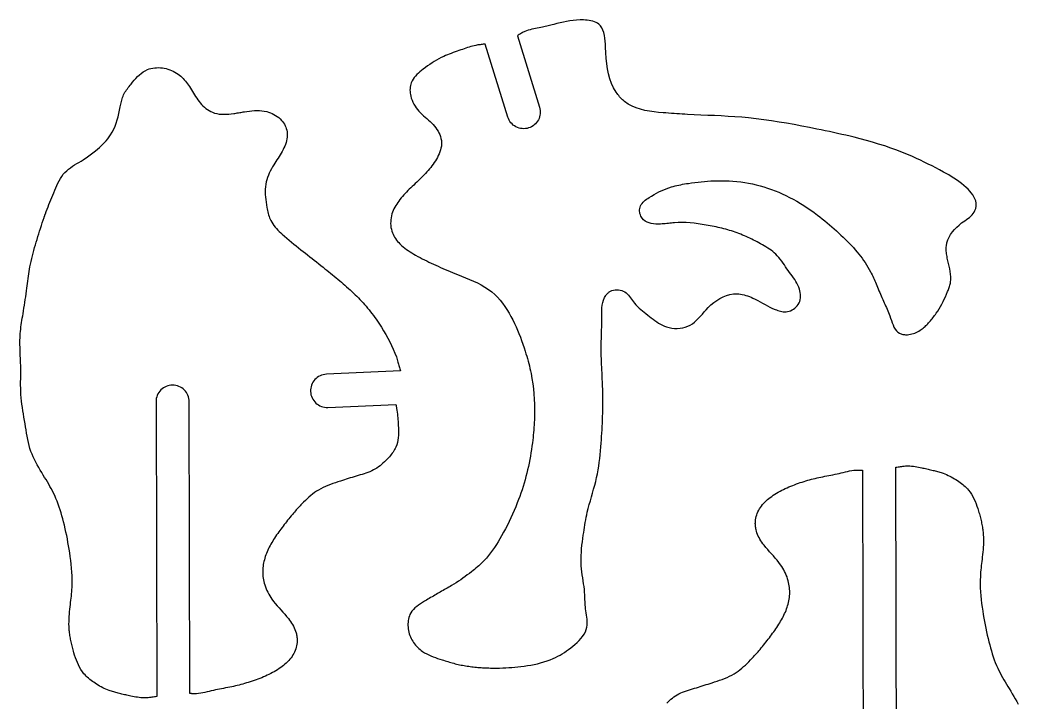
# Model space of a CAD drawing. Extents: x 0 to 470, y 0 to 279.
# Drawn here: x 136.2 to 226.5, y 119 to 180.8 of the extents above; entities that cross this region are included whole.
import ezdxf

# ---------------------------------------------------------------- set-up
doc = ezdxf.new("R2010")
doc.units = 0
doc.layers.add('CK_LEVEL_1', color=1, linetype='CONTINUOUS')

msp = doc.modelspace()

# ---------------------------------------------------------------- linework, layer by layer
at = {"layer": 'CK_LEVEL_1'}
for points in [[(188.931, 145.174), (188.931, 145.197), (188.932, 145.22), (188.932, 145.242), (188.933, 145.265), (188.933, 145.288), (188.934, 145.311), (188.934, 145.333), (188.935, 145.356), (188.935, 145.379), (188.94, 145.704), (188.943, 146.028), (188.943, 146.353), (188.941, 146.678), (188.937, 147.003), (188.93, 147.328), (188.921, 147.653), (188.909, 147.979), (188.895, 148.304), (188.883, 148.563), (188.869, 148.822), (188.855, 149.081), (188.841, 149.339), (188.828, 149.597), (188.817, 149.855), (188.807, 150.112), (188.799, 150.368), (188.794, 150.624), (188.794, 150.965), (188.797, 151.304), (188.805, 151.644), (188.815, 151.985), (188.825, 152.327), (188.835, 152.672), (188.843, 153.021), (188.848, 153.374), (188.848, 153.732), (188.846, 153.982), (188.845, 154.232), (188.849, 154.482), (188.862, 154.728), (188.889, 154.969), (188.933, 155.203), (188.999, 155.428), (189.091, 155.641), (189.212, 155.841), (189.249, 155.891), (189.289, 155.94), (189.331, 155.987), (189.375, 156.032), (189.422, 156.075), (189.471, 156.116), (189.521, 156.154), (189.574, 156.189), (189.63, 156.221), (189.763, 156.28), (189.905, 156.322), (190.053, 156.346), (190.204, 156.353), (190.356, 156.344), (190.506, 156.319), (190.652, 156.28), (190.792, 156.225), (190.922, 156.158), (191.045, 156.073), (191.158, 155.977), (191.262, 155.87), (191.359, 155.756), (191.451, 155.636), (191.54, 155.512), (191.628, 155.388), (191.717, 155.264), (191.808, 155.144), (191.939, 154.989), (192.077, 154.843), (192.222, 154.704), (192.372, 154.571), (192.527, 154.442), (192.685, 154.317), (192.846, 154.194), (193.008, 154.071), (193.17, 153.949), (193.333, 153.824), (193.497, 153.699), (193.661, 153.576), (193.827, 153.458), (193.997, 153.345), (194.17, 153.24), (194.348, 153.144), (194.532, 153.06), (194.723, 152.989), (194.955, 152.926), (195.195, 152.883), (195.439, 152.861), (195.686, 152.86), (195.931, 152.879), (196.173, 152.918), (196.407, 152.978), (196.632, 153.057), (196.845, 153.157), (197.057, 153.286), (197.254, 153.435), (197.44, 153.6), (197.617, 153.778), (197.789, 153.966), (197.959, 154.16), (198.131, 154.357), (198.306, 154.553), (198.489, 154.745), (198.734, 154.978), (198.994, 155.195), (199.268, 155.393), (199.553, 155.57), (199.847, 155.721), (200.15, 155.842), (200.458, 155.931), (200.771, 155.983), (201.086, 155.996), (201.249, 155.986), (201.412, 155.966), (201.574, 155.935), (201.735, 155.896), (201.896, 155.85), (202.055, 155.796), (202.212, 155.736), (202.367, 155.672), (202.52, 155.603), (202.748, 155.493), (202.972, 155.377), (203.193, 155.257), (203.412, 155.136), (203.631, 155.016), (203.852, 154.897), (204.076, 154.782), (204.304, 154.674), (204.539, 154.573), (204.66, 154.525), (204.783, 154.482), (204.907, 154.443), (205.033, 154.41), (205.159, 154.385), (205.286, 154.368), (205.413, 154.36), (205.54, 154.364), (205.667, 154.379), (205.811, 154.413), (205.952, 154.462), (206.088, 154.527), (206.219, 154.605), (206.341, 154.695), (206.454, 154.797), (206.555, 154.909), (206.642, 155.03), (206.715, 155.158), (206.774, 155.305), (206.815, 155.458), (206.838, 155.616), (206.846, 155.777), (206.838, 155.939), (206.817, 156.102), (206.784, 156.264), (206.74, 156.423), (206.687, 156.577), (206.61, 156.764), (206.521, 156.943), (206.423, 157.115), (206.318, 157.282), (206.207, 157.446), (206.092, 157.607), (205.975, 157.766), (205.857, 157.926), (205.74, 158.087), (205.619, 158.258), (205.5, 158.432), (205.381, 158.605), (205.262, 158.777), (205.139, 158.947), (205.014, 159.114), (204.883, 159.275), (204.746, 159.43), (204.602, 159.577), (204.467, 159.701), (204.325, 159.818), (204.178, 159.929), (204.027, 160.036), (203.872, 160.138), (203.713, 160.236), (203.552, 160.331), (203.39, 160.423), (203.227, 160.514), (203.067, 160.602), (202.907, 160.688), (202.747, 160.773), (202.586, 160.857), (202.425, 160.939), (202.263, 161.019), (202.1, 161.096), (201.936, 161.172), (201.771, 161.245), (201.606, 161.315), (201.439, 161.383), (201.272, 161.448), (201.103, 161.51), (200.933, 161.57), (200.763, 161.628), (200.592, 161.683), (200.42, 161.736), (200.248, 161.786), (200.075, 161.834), (199.902, 161.88), (199.728, 161.924), (199.553, 161.966), (199.378, 162.006), (199.203, 162.045), (199.027, 162.082), (198.85, 162.118), (198.672, 162.153), (198.312, 162.22), (197.949, 162.281), (197.585, 162.335), (197.221, 162.381), (196.857, 162.416), (196.493, 162.44), (196.132, 162.451), (195.773, 162.447), (195.418, 162.427), (195.283, 162.415), (195.147, 162.401), (195.012, 162.385), (194.875, 162.37), (194.738, 162.354), (194.599, 162.34), (194.458, 162.327), (194.314, 162.316), (194.168, 162.309), (193.959, 162.305), (193.748, 162.311), (193.538, 162.329), (193.332, 162.362), (193.134, 162.411), (192.948, 162.48), (192.778, 162.571), (192.627, 162.687), (192.498, 162.828), (192.436, 162.924), (192.382, 163.027), (192.339, 163.136), (192.305, 163.251), (192.283, 163.367), (192.271, 163.485), (192.271, 163.602), (192.284, 163.716), (192.308, 163.826), (192.354, 163.949), (192.417, 164.065), (192.494, 164.173), (192.583, 164.275), (192.682, 164.37), (192.789, 164.461), (192.902, 164.546), (193.02, 164.628), (193.139, 164.707), (193.358, 164.846), (193.577, 164.977), (193.797, 165.099), (194.017, 165.213), (194.239, 165.32), (194.463, 165.418), (194.689, 165.508), (194.917, 165.591), (195.15, 165.665), (195.316, 165.713), (195.485, 165.758), (195.655, 165.799), (195.827, 165.837), (195.999, 165.873), (196.172, 165.906), (196.346, 165.937), (196.521, 165.966), (196.695, 165.993), (196.985, 166.036), (197.275, 166.075), (197.565, 166.111), (197.854, 166.142), (198.144, 166.17), (198.435, 166.193), (198.725, 166.211), (199.016, 166.224), (199.307, 166.232), (199.662, 166.235), (200.018, 166.229), (200.373, 166.215), (200.728, 166.193), (201.083, 166.161), (201.436, 166.121), (201.789, 166.071), (202.139, 166.012), (202.488, 165.942), (202.837, 165.863), (203.183, 165.774), (203.526, 165.675), (203.867, 165.566), (204.205, 165.449), (204.539, 165.323), (204.87, 165.188), (205.198, 165.044), (205.522, 164.893), (205.856, 164.726), (206.185, 164.551), (206.511, 164.368), (206.832, 164.178), (207.148, 163.981), (207.461, 163.776), (207.769, 163.566), (208.072, 163.349), (208.372, 163.126), (208.595, 162.955), (208.815, 162.781), (209.034, 162.604), (209.25, 162.424), (209.464, 162.242), (209.677, 162.058), (209.888, 161.872), (210.097, 161.684), (210.304, 161.494), (210.5, 161.312), (210.695, 161.128), (210.887, 160.942), (211.077, 160.754), (211.265, 160.564), (211.449, 160.37), (211.631, 160.174), (211.808, 159.974), (211.982, 159.77), (212.133, 159.584), (212.28, 159.396), (212.423, 159.204), (212.563, 159.01), (212.697, 158.812), (212.827, 158.611), (212.952, 158.408), (213.071, 158.201), (213.185, 157.992), (213.254, 157.857), (213.321, 157.722), (213.387, 157.585), (213.45, 157.448), (213.513, 157.309), (213.574, 157.171), (213.634, 157.031), (213.693, 156.891), (213.752, 156.751), (213.819, 156.592), (213.885, 156.433), (213.951, 156.274), (214.018, 156.116), (214.084, 155.958), (214.151, 155.8), (214.219, 155.644), (214.287, 155.488), (214.355, 155.334), (214.422, 155.188), (214.489, 155.042), (214.556, 154.897), (214.622, 154.751), (214.688, 154.603), (214.753, 154.453), (214.816, 154.299), (214.878, 154.142), (214.937, 153.981), (215.006, 153.777), (215.075, 153.571), (215.146, 153.365), (215.223, 153.166), (215.31, 152.976), (215.409, 152.802), (215.524, 152.647), (215.658, 152.516), (215.814, 152.413), (215.883, 152.381), (215.957, 152.354), (216.033, 152.332), (216.112, 152.314), (216.193, 152.301), (216.275, 152.292), (216.358, 152.288), (216.442, 152.287), (216.525, 152.289), (216.664, 152.302), (216.801, 152.323), (216.935, 152.353), (217.067, 152.391), (217.195, 152.437), (217.321, 152.49), (217.444, 152.55), (217.563, 152.616), (217.679, 152.687), (217.772, 152.75), (217.863, 152.816), (217.952, 152.885), (218.038, 152.956), (218.122, 153.031), (218.205, 153.107), (218.285, 153.185), (218.364, 153.266), (218.442, 153.347), (218.526, 153.44), (218.608, 153.533), (218.688, 153.629), (218.767, 153.725), (218.844, 153.823), (218.92, 153.922), (218.994, 154.022), (219.066, 154.124), (219.137, 154.226), (219.273, 154.431), (219.403, 154.639), (219.528, 154.851), (219.647, 155.066), (219.762, 155.284), (219.871, 155.505), (219.976, 155.73), (220.077, 155.957), (220.173, 156.187), (220.21, 156.281), (220.247, 156.375), (220.282, 156.47), (220.315, 156.566), (220.346, 156.662), (220.374, 156.758), (220.398, 156.854), (220.42, 156.951), (220.437, 157.048), (220.46, 157.286), (220.461, 157.525), (220.442, 157.766), (220.408, 158.008), (220.363, 158.25), (220.309, 158.494), (220.252, 158.739), (220.194, 158.984), (220.14, 159.23), (220.115, 159.354), (220.093, 159.479), (220.073, 159.603), (220.057, 159.727), (220.046, 159.85), (220.039, 159.973), (220.038, 160.095), (220.043, 160.217), (220.054, 160.337), (220.105, 160.603), (220.188, 160.863), (220.302, 161.115), (220.443, 161.359), (220.607, 161.592), (220.792, 161.815), (220.995, 162.025), (221.212, 162.221), (221.441, 162.404), (221.583, 162.507), (221.727, 162.607), (221.87, 162.705), (222.009, 162.805), (222.142, 162.907), (222.269, 163.015), (222.385, 163.131), (222.49, 163.256), (222.581, 163.394), (222.615, 163.457), (222.646, 163.522), (222.674, 163.589), (222.699, 163.657), (222.72, 163.727), (222.737, 163.798), (222.75, 163.869), (222.759, 163.94), (222.765, 164.011), (222.756, 164.211), (222.716, 164.406), (222.648, 164.596), (222.556, 164.781), (222.444, 164.96), (222.315, 165.133), (222.172, 165.299), (222.021, 165.458), (221.863, 165.609), (221.644, 165.804), (221.421, 165.986), (221.196, 166.156), (220.967, 166.316), (220.735, 166.467), (220.501, 166.612), (220.265, 166.751), (220.027, 166.886), (219.786, 167.019), (219.447, 167.204), (219.104, 167.387), (218.759, 167.567), (218.41, 167.745), (218.059, 167.919), (217.706, 168.089), (217.35, 168.255), (216.991, 168.416), (216.631, 168.572), (216.097, 168.79), (215.558, 168.997), (215.016, 169.192), (214.471, 169.376), (213.922, 169.55), (213.371, 169.715), (212.817, 169.872), (212.261, 170.02), (211.703, 170.162), (211.331, 170.253), (210.958, 170.341), (210.584, 170.427), (210.21, 170.511), (209.835, 170.593), (209.46, 170.673), (209.085, 170.752), (208.709, 170.829), (208.333, 170.906), (207.649, 171.044), (206.964, 171.178), (206.278, 171.307), (205.591, 171.431), (204.902, 171.547), (204.213, 171.655), (203.522, 171.753), (202.829, 171.841), (202.134, 171.916), (201.519, 171.971), (200.903, 172.018), (200.287, 172.058), (199.67, 172.092), (199.053, 172.122), (198.437, 172.15), (197.822, 172.177), (197.209, 172.205), (196.598, 172.236), (196.357, 172.249), (196.116, 172.263), (195.875, 172.278), (195.634, 172.293), (195.392, 172.31), (195.148, 172.327), (194.904, 172.346), (194.658, 172.365), (194.41, 172.386), (193.995, 172.423), (193.577, 172.469), (193.161, 172.527), (192.751, 172.602), (192.35, 172.7), (191.961, 172.823), (191.589, 172.978), (191.238, 173.169), (190.91, 173.4), (190.814, 173.481), (190.721, 173.565), (190.631, 173.654), (190.543, 173.745), (190.459, 173.839), (190.378, 173.936), (190.3, 174.035), (190.225, 174.136), (190.154, 174.239), (189.921, 174.631), (189.731, 175.039), (189.581, 175.464), (189.464, 175.903), (189.375, 176.358), (189.308, 176.829), (189.258, 177.314), (189.22, 177.814), (189.187, 178.328), (189.17, 178.599), (189.15, 178.869), (189.121, 179.136), (189.082, 179.394), (189.027, 179.639), (188.953, 179.868), (188.857, 180.076), (188.733, 180.26), (188.579, 180.414), (188.46, 180.499), (188.327, 180.571), (188.183, 180.63), (188.03, 180.678), (187.869, 180.716), (187.703, 180.745), (187.534, 180.766), (187.363, 180.779), (187.192, 180.787), (186.874, 180.788), (186.562, 180.774), (186.257, 180.745), (185.956, 180.704), (185.66, 180.653), (185.366, 180.593), (185.075, 180.527), (184.784, 180.457), (184.493, 180.383), (184.366, 180.351), (184.24, 180.319), (184.112, 180.287), (183.985, 180.255), (183.857, 180.224), (183.729, 180.194), (183.6, 180.165), (183.471, 180.136), (183.341, 180.11), (183.175, 180.078), (183.009, 180.047), (182.844, 180.015), (182.678, 179.983), (182.515, 179.947), (182.352, 179.906), (182.193, 179.86), (182.035, 179.807), (181.882, 179.746), (181.804, 179.71), (181.727, 179.672), (181.65, 179.632), (181.575, 179.59), (181.5, 179.547), (181.425, 179.502), (181.351, 179.457), (181.277, 179.411), (181.204, 179.365), (183.21, 172.884, -0.414214), (182.22, 171.006, -0.414214), (180.342, 171.996), (178.297, 178.602), (178.202, 178.593), (178.107, 178.583), (178.012, 178.572), (177.918, 178.561), (177.823, 178.549), (177.729, 178.536), (177.635, 178.522), (177.542, 178.506), (177.448, 178.488), (177.294, 178.455), (177.141, 178.417), (176.989, 178.375), (176.838, 178.33), (176.687, 178.282), (176.536, 178.232), (176.386, 178.18), (176.236, 178.128), (176.086, 178.075), (175.91, 178.014), (175.734, 177.953), (175.558, 177.891), (175.383, 177.829), (175.209, 177.765), (175.036, 177.699), (174.864, 177.631), (174.694, 177.56), (174.527, 177.485), (174.31, 177.381), (174.097, 177.271), (173.887, 177.154), (173.68, 177.031), (173.475, 176.902), (173.272, 176.767), (173.071, 176.627), (172.87, 176.481), (172.671, 176.33), (172.522, 176.214), (172.376, 176.095), (172.234, 175.971), (172.098, 175.843), (171.971, 175.709), (171.855, 175.569), (171.751, 175.422), (171.661, 175.268), (171.589, 175.106), (171.547, 174.979), (171.515, 174.849), (171.493, 174.715), (171.48, 174.579), (171.476, 174.441), (171.48, 174.303), (171.493, 174.164), (171.514, 174.027), (171.542, 173.891), (171.595, 173.7), (171.661, 173.515), (171.74, 173.335), (171.83, 173.162), (171.931, 172.994), (172.041, 172.832), (172.16, 172.676), (172.286, 172.527), (172.419, 172.385), (172.559, 172.247), (172.704, 172.115), (172.851, 171.985), (172.999, 171.858), (173.147, 171.729), (173.293, 171.599), (173.435, 171.464), (173.573, 171.323), (173.705, 171.174), (173.817, 171.032), (173.921, 170.883), (174.016, 170.728), (174.101, 170.567), (174.175, 170.402), (174.237, 170.233), (174.284, 170.061), (174.317, 169.888), (174.333, 169.713), (174.332, 169.537), (174.315, 169.362), (174.283, 169.188), (174.238, 169.015), (174.182, 168.844), (174.115, 168.675), (174.04, 168.509), (173.957, 168.346), (173.868, 168.187), (173.773, 168.029), (173.674, 167.876), (173.57, 167.726), (173.464, 167.58), (173.353, 167.437), (173.239, 167.298), (173.123, 167.161), (173.003, 167.026), (172.881, 166.894), (172.753, 166.758), (172.622, 166.624), (172.489, 166.492), (172.356, 166.361), (172.221, 166.231), (172.085, 166.101), (171.949, 165.972), (171.813, 165.842), (171.677, 165.713), (171.546, 165.587), (171.416, 165.461), (171.287, 165.334), (171.16, 165.205), (171.035, 165.074), (170.913, 164.941), (170.792, 164.806), (170.675, 164.668), (170.562, 164.527), (170.461, 164.394), (170.363, 164.258), (170.271, 164.12), (170.183, 163.978), (170.101, 163.832), (170.025, 163.684), (169.957, 163.532), (169.896, 163.377), (169.844, 163.218), (169.799, 163.049), (169.765, 162.877), (169.74, 162.703), (169.727, 162.528), (169.724, 162.353), (169.733, 162.178), (169.754, 162.005), (169.787, 161.835), (169.832, 161.667), (169.882, 161.523), (169.942, 161.383), (170.01, 161.246), (170.086, 161.113), (170.169, 160.984), (170.258, 160.86), (170.354, 160.739), (170.455, 160.623), (170.56, 160.512), (170.701, 160.376), (170.847, 160.247), (170.999, 160.125), (171.155, 160.008), (171.315, 159.897), (171.479, 159.791), (171.645, 159.688), (171.813, 159.589), (171.983, 159.493), (172.183, 159.383), (172.384, 159.275), (172.586, 159.17), (172.789, 159.068), (172.993, 158.967), (173.197, 158.868), (173.402, 158.77), (173.608, 158.675), (173.814, 158.58), (174.028, 158.483), (174.243, 158.387), (174.458, 158.291), (174.674, 158.197), (174.891, 158.104), (175.108, 158.012), (175.327, 157.921), (175.546, 157.83), (175.767, 157.741), (176.132, 157.594), (176.498, 157.447), (176.863, 157.296), (177.224, 157.139), (177.579, 156.973), (177.925, 156.794), (178.26, 156.601), (178.582, 156.389), (178.889, 156.157), (179.151, 155.928), (179.399, 155.681), (179.633, 155.419), (179.854, 155.143), (180.063, 154.855), (180.261, 154.557), (180.447, 154.252), (180.623, 153.94), (180.789, 153.623), (180.941, 153.316), (181.084, 153.007), (181.22, 152.696), (181.349, 152.382), (181.472, 152.067), (181.589, 151.75), (181.701, 151.431), (181.808, 151.11), (181.911, 150.788), (181.979, 150.567), (182.045, 150.346), (182.109, 150.124), (182.171, 149.901), (182.231, 149.677), (182.288, 149.453), (182.342, 149.228), (182.392, 149.002), (182.44, 148.776), (182.526, 148.316), (182.598, 147.853), (182.656, 147.389), (182.702, 146.922), (182.735, 146.455), (182.756, 145.987), (182.764, 145.518), (182.761, 145.049), (182.747, 144.581), (182.736, 144.35), (182.723, 144.119), (182.707, 143.887), (182.688, 143.657), (182.668, 143.426), (182.645, 143.196), (182.62, 142.965), (182.593, 142.735), (182.564, 142.506), (182.522, 142.198), (182.478, 141.89), (182.429, 141.584), (182.377, 141.277), (182.321, 140.972), (182.261, 140.667), (182.197, 140.363), (182.129, 140.06), (182.057, 139.758), (181.979, 139.452), (181.896, 139.148), (181.809, 138.844), (181.717, 138.542), (181.621, 138.242), (181.521, 137.942), (181.416, 137.645), (181.307, 137.349), (181.194, 137.054), (181.058, 136.714), (180.916, 136.375), (180.768, 136.04), (180.615, 135.706), (180.457, 135.375), (180.293, 135.046), (180.124, 134.719), (179.95, 134.395), (179.771, 134.073), (179.618, 133.808), (179.461, 133.545), (179.3, 133.286), (179.133, 133.03), (178.959, 132.779), (178.779, 132.533), (178.592, 132.294), (178.396, 132.062), (178.192, 131.837), (178.074, 131.716), (177.954, 131.598), (177.832, 131.481), (177.707, 131.367), (177.58, 131.255), (177.451, 131.145), (177.321, 131.037), (177.19, 130.93), (177.057, 130.825), (176.863, 130.675), (176.668, 130.527), (176.47, 130.383), (176.271, 130.241), (176.069, 130.102), (175.866, 129.965), (175.66, 129.832), (175.453, 129.701), (175.243, 129.574), (175.115, 129.498), (174.987, 129.423), (174.858, 129.348), (174.728, 129.274), (174.599, 129.201), (174.469, 129.128), (174.34, 129.055), (174.211, 128.982), (174.083, 128.908), (173.96, 128.837), (173.837, 128.765), (173.715, 128.693), (173.592, 128.621), (173.47, 128.548), (173.346, 128.475), (173.222, 128.401), (173.097, 128.327), (172.971, 128.253), (172.788, 128.147), (172.605, 128.038), (172.424, 127.925), (172.249, 127.808), (172.081, 127.683), (171.924, 127.551), (171.78, 127.408), (171.652, 127.254), (171.542, 127.087), (171.476, 126.959), (171.421, 126.825), (171.376, 126.685), (171.341, 126.541), (171.316, 126.394), (171.299, 126.244), (171.291, 126.093), (171.292, 125.941), (171.3, 125.79), (171.317, 125.639), (171.341, 125.489), (171.373, 125.342), (171.413, 125.198), (171.46, 125.056), (171.514, 124.917), (171.576, 124.781), (171.644, 124.649), (171.72, 124.521), (171.8, 124.402), (171.885, 124.287), (171.976, 124.175), (172.072, 124.068), (172.173, 123.966), (172.279, 123.868), (172.388, 123.775), (172.502, 123.687), (172.619, 123.604), (172.8, 123.489), (172.987, 123.385), (173.179, 123.29), (173.375, 123.203), (173.575, 123.123), (173.777, 123.049), (173.981, 122.978), (174.187, 122.91), (174.392, 122.844), (174.522, 122.802), (174.652, 122.761), (174.782, 122.719), (174.912, 122.679), (175.042, 122.639), (175.172, 122.601), (175.303, 122.564), (175.434, 122.528), (175.565, 122.494), (175.7, 122.461), (175.835, 122.43), (175.971, 122.401), (176.107, 122.374), (176.243, 122.348), (176.38, 122.324), (176.517, 122.301), (176.654, 122.28), (176.792, 122.26), (176.931, 122.241), (177.07, 122.223), (177.21, 122.206), (177.35, 122.191), (177.489, 122.176), (177.629, 122.163), (177.769, 122.152), (177.909, 122.141), (178.05, 122.132), (178.19, 122.123), (178.331, 122.116), (178.472, 122.11), (178.613, 122.106), (178.754, 122.102), (178.895, 122.1), (179.036, 122.098), (179.177, 122.098), (179.318, 122.098), (179.594, 122.102), (179.87, 122.109), (180.146, 122.121), (180.422, 122.136), (180.698, 122.155), (180.974, 122.179), (181.25, 122.206), (181.526, 122.238), (181.802, 122.274), (182.106, 122.319), (182.409, 122.37), (182.712, 122.428), (183.012, 122.494), (183.309, 122.568), (183.602, 122.651), (183.891, 122.744), (184.175, 122.848), (184.453, 122.963), (184.661, 123.059), (184.865, 123.163), (185.066, 123.274), (185.264, 123.391), (185.46, 123.516), (185.653, 123.648), (185.845, 123.786), (186.035, 123.932), (186.225, 124.084), (186.417, 124.247), (186.605, 124.416), (186.785, 124.593), (186.953, 124.777), (187.107, 124.969), (187.243, 125.167), (187.357, 125.372), (187.445, 125.585), (187.504, 125.804), (187.529, 125.98), (187.537, 126.159), (187.531, 126.342), (187.515, 126.526), (187.491, 126.713), (187.462, 126.901), (187.431, 127.09), (187.401, 127.279), (187.375, 127.467), (187.358, 127.632), (187.345, 127.796), (187.336, 127.959), (187.329, 128.121), (187.324, 128.283), (187.319, 128.445), (187.313, 128.606), (187.306, 128.768), (187.296, 128.929), (187.271, 129.2), (187.239, 129.471), (187.201, 129.742), (187.16, 130.013), (187.117, 130.285), (187.076, 130.556), (187.039, 130.828), (187.007, 131.1), (186.984, 131.372), (186.97, 131.68), (186.968, 131.987), (186.977, 132.295), (186.995, 132.603), (187.02, 132.911), (187.052, 133.219), (187.09, 133.527), (187.131, 133.834), (187.174, 134.141), (187.207, 134.372), (187.241, 134.603), (187.277, 134.834), (187.314, 135.064), (187.352, 135.293), (187.394, 135.522), (187.438, 135.751), (187.485, 135.978), (187.535, 136.205), (187.62, 136.556), (187.712, 136.906), (187.81, 137.255), (187.91, 137.604), (188.01, 137.952), (188.11, 138.3), (188.206, 138.65), (188.297, 139), (188.38, 139.352), (188.451, 139.694), (188.514, 140.037), (188.57, 140.381), (188.619, 140.727), (188.662, 141.074), (188.7, 141.422), (188.734, 141.77), (188.765, 142.119), (188.792, 142.468), (188.814, 142.769), (188.835, 143.07), (188.854, 143.37), (188.871, 143.671), (188.887, 143.972), (188.9, 144.272), (188.912, 144.573), (188.923, 144.873), (188.931, 145.174)], [(148.541, 119.522), (148.431, 119.503), (148.322, 119.484), (148.212, 119.466), (148.102, 119.449), (147.993, 119.434), (147.883, 119.421), (147.773, 119.41), (147.663, 119.402), (147.553, 119.398), (147.401, 119.397), (147.249, 119.403), (147.097, 119.414), (146.944, 119.43), (146.793, 119.451), (146.641, 119.475), (146.489, 119.502), (146.338, 119.531), (146.188, 119.562), (146.073, 119.586), (145.958, 119.611), (145.844, 119.636), (145.73, 119.661), (145.616, 119.687), (145.502, 119.714), (145.388, 119.741), (145.274, 119.768), (145.16, 119.796), (145.056, 119.822), (144.952, 119.849), (144.848, 119.876), (144.745, 119.904), (144.642, 119.934), (144.539, 119.964), (144.436, 119.996), (144.335, 120.03), (144.234, 120.066), (144.085, 120.123), (143.937, 120.185), (143.792, 120.251), (143.648, 120.321), (143.506, 120.395), (143.365, 120.473), (143.227, 120.554), (143.09, 120.638), (142.954, 120.726), (142.831, 120.809), (142.709, 120.895), (142.59, 120.984), (142.474, 121.075), (142.36, 121.17), (142.251, 121.269), (142.145, 121.371), (142.044, 121.478), (141.948, 121.588), (141.805, 121.773), (141.676, 121.967), (141.558, 122.17), (141.451, 122.38), (141.353, 122.596), (141.264, 122.816), (141.182, 123.04), (141.106, 123.266), (141.036, 123.493), (141, 123.615), (140.965, 123.736), (140.932, 123.857), (140.899, 123.978), (140.868, 124.1), (140.839, 124.222), (140.81, 124.344), (140.783, 124.466), (140.758, 124.588), (140.735, 124.703), (140.714, 124.818), (140.694, 124.934), (140.675, 125.049), (140.659, 125.165), (140.643, 125.281), (140.63, 125.398), (140.619, 125.514), (140.609, 125.631), (140.597, 125.855), (140.592, 126.08), (140.594, 126.304), (140.601, 126.529), (140.613, 126.754), (140.629, 126.979), (140.649, 127.203), (140.672, 127.428), (140.697, 127.652), (140.719, 127.846), (140.743, 128.04), (140.766, 128.234), (140.789, 128.427), (140.811, 128.621), (140.831, 128.815), (140.849, 129.008), (140.864, 129.202), (140.876, 129.396), (140.888, 129.746), (140.889, 130.096), (140.88, 130.447), (140.861, 130.797), (140.833, 131.148), (140.798, 131.498), (140.757, 131.848), (140.71, 132.197), (140.659, 132.545), (140.61, 132.858), (140.558, 133.17), (140.502, 133.482), (140.444, 133.792), (140.382, 134.102), (140.317, 134.412), (140.249, 134.721), (140.177, 135.029), (140.102, 135.337), (140.032, 135.608), (139.958, 135.879), (139.881, 136.149), (139.799, 136.417), (139.712, 136.684), (139.619, 136.948), (139.52, 137.209), (139.414, 137.467), (139.301, 137.722), (139.2, 137.933), (139.094, 138.142), (138.984, 138.348), (138.869, 138.553), (138.752, 138.757), (138.633, 138.959), (138.511, 139.161), (138.388, 139.363), (138.265, 139.564), (138.124, 139.796), (137.984, 140.028), (137.846, 140.261), (137.713, 140.497), (137.584, 140.734), (137.462, 140.974), (137.348, 141.216), (137.242, 141.462), (137.146, 141.711), (137.057, 141.981), (136.979, 142.254), (136.91, 142.53), (136.85, 142.809), (136.796, 143.091), (136.746, 143.374), (136.7, 143.658), (136.655, 143.943), (136.61, 144.227), (136.562, 144.522), (136.514, 144.815), (136.465, 145.109), (136.418, 145.402), (136.374, 145.695), (136.333, 145.988), (136.297, 146.282), (136.267, 146.575), (136.243, 146.87), (136.228, 147.155), (136.219, 147.442), (136.215, 147.728), (136.215, 148.015), (136.217, 148.303), (136.219, 148.591), (136.221, 148.879), (136.222, 149.167), (136.219, 149.455), (136.21, 149.782), (136.198, 150.109), (136.184, 150.436), (136.171, 150.763), (136.159, 151.09), (136.152, 151.416), (136.152, 151.741), (136.159, 152.066), (136.178, 152.391), (136.195, 152.591), (136.216, 152.79), (136.241, 152.989), (136.269, 153.188), (136.299, 153.387), (136.331, 153.586), (136.364, 153.785), (136.397, 153.983), (136.431, 154.182), (136.474, 154.44), (136.515, 154.698), (136.556, 154.956), (136.596, 155.214), (136.634, 155.472), (136.671, 155.73), (136.708, 155.988), (136.743, 156.247), (136.777, 156.506), (136.804, 156.72), (136.831, 156.935), (136.858, 157.149), (136.886, 157.363), (136.915, 157.578), (136.946, 157.791), (136.979, 158.005), (137.015, 158.218), (137.053, 158.43), (137.103, 158.681), (137.158, 158.93), (137.217, 159.18), (137.279, 159.428), (137.345, 159.676), (137.413, 159.923), (137.482, 160.17), (137.554, 160.416), (137.626, 160.663), (137.701, 160.915), (137.776, 161.166), (137.852, 161.417), (137.93, 161.668), (138.008, 161.918), (138.088, 162.168), (138.17, 162.416), (138.254, 162.664), (138.339, 162.91), (138.352, 162.947), (138.365, 162.984), (138.379, 163.021), (138.392, 163.058), (138.405, 163.095), (138.419, 163.132), (138.432, 163.169), (138.446, 163.206), (138.459, 163.242), (138.537, 163.453), (138.617, 163.664), (138.698, 163.874), (138.781, 164.085), (138.864, 164.295), (138.949, 164.506), (139.034, 164.717), (139.12, 164.93), (139.207, 165.143), (139.298, 165.364), (139.39, 165.585), (139.487, 165.804), (139.588, 166.019), (139.696, 166.229), (139.813, 166.432), (139.939, 166.627), (140.077, 166.812), (140.227, 166.984), (140.384, 167.137), (140.551, 167.279), (140.727, 167.413), (140.911, 167.539), (141.101, 167.66), (141.294, 167.778), (141.488, 167.894), (141.683, 168.01), (141.875, 168.128), (142.007, 168.211), (142.137, 168.296), (142.265, 168.383), (142.392, 168.472), (142.517, 168.563), (142.641, 168.655), (142.764, 168.749), (142.886, 168.845), (143.007, 168.943), (143.177, 169.084), (143.345, 169.23), (143.509, 169.38), (143.669, 169.535), (143.823, 169.694), (143.971, 169.858), (144.111, 170.027), (144.242, 170.202), (144.364, 170.383), (144.513, 170.636), (144.645, 170.9), (144.761, 171.171), (144.863, 171.45), (144.954, 171.735), (145.035, 172.025), (145.107, 172.319), (145.174, 172.615), (145.236, 172.912), (145.261, 173.038), (145.287, 173.165), (145.314, 173.29), (145.342, 173.415), (145.374, 173.538), (145.408, 173.659), (145.447, 173.779), (145.49, 173.896), (145.539, 174.01), (145.596, 174.125), (145.659, 174.237), (145.728, 174.347), (145.801, 174.455), (145.878, 174.56), (145.958, 174.665), (146.041, 174.769), (146.126, 174.873), (146.211, 174.976), (146.357, 175.15), (146.505, 175.323), (146.656, 175.492), (146.812, 175.655), (146.973, 175.809), (147.14, 175.952), (147.316, 176.082), (147.5, 176.195), (147.694, 176.29), (147.851, 176.349), (148.014, 176.396), (148.181, 176.432), (148.352, 176.455), (148.525, 176.468), (148.699, 176.47), (148.874, 176.462), (149.049, 176.444), (149.222, 176.416), (149.391, 176.38), (149.557, 176.334), (149.72, 176.279), (149.879, 176.217), (150.034, 176.145), (150.184, 176.066), (150.33, 175.979), (150.471, 175.885), (150.606, 175.782), (150.72, 175.686), (150.83, 175.585), (150.936, 175.478), (151.038, 175.368), (151.136, 175.254), (151.23, 175.136), (151.321, 175.016), (151.409, 174.894), (151.493, 174.769), (151.591, 174.618), (151.686, 174.465), (151.78, 174.312), (151.872, 174.158), (151.966, 174.005), (152.062, 173.853), (152.16, 173.702), (152.264, 173.554), (152.373, 173.408), (152.484, 173.271), (152.601, 173.138), (152.725, 173.011), (152.854, 172.89), (152.989, 172.777), (153.13, 172.673), (153.276, 172.579), (153.427, 172.496), (153.584, 172.425), (153.784, 172.355), (153.99, 172.304), (154.201, 172.27), (154.416, 172.251), (154.634, 172.244), (154.853, 172.249), (155.072, 172.264), (155.291, 172.286), (155.507, 172.314), (155.618, 172.33), (155.728, 172.347), (155.837, 172.364), (155.946, 172.382), (156.054, 172.401), (156.163, 172.419), (156.271, 172.438), (156.38, 172.456), (156.489, 172.474), (156.711, 172.507), (156.935, 172.537), (157.16, 172.56), (157.385, 172.577), (157.611, 172.584), (157.836, 172.58), (158.06, 172.564), (158.282, 172.534), (158.502, 172.488), (158.671, 172.441), (158.837, 172.384), (159, 172.316), (159.158, 172.239), (159.31, 172.151), (159.456, 172.053), (159.595, 171.944), (159.725, 171.826), (159.846, 171.698), (159.937, 171.586), (160.021, 171.467), (160.096, 171.343), (160.163, 171.215), (160.222, 171.083), (160.271, 170.947), (160.31, 170.81), (160.338, 170.67), (160.356, 170.529), (160.363, 170.36), (160.355, 170.19), (160.333, 170.021), (160.299, 169.853), (160.253, 169.687), (160.198, 169.522), (160.135, 169.36), (160.065, 169.201), (159.988, 169.046), (159.902, 168.885), (159.812, 168.729), (159.719, 168.575), (159.623, 168.423), (159.525, 168.273), (159.427, 168.123), (159.328, 167.973), (159.231, 167.822), (159.135, 167.668), (159.027, 167.486), (158.923, 167.3), (158.825, 167.111), (158.734, 166.919), (158.651, 166.724), (158.576, 166.526), (158.512, 166.326), (158.458, 166.124), (158.416, 165.919), (158.384, 165.69), (158.367, 165.458), (158.363, 165.225), (158.37, 164.991), (158.387, 164.756), (158.413, 164.521), (158.445, 164.285), (158.483, 164.049), (158.524, 163.813), (158.549, 163.675), (158.576, 163.537), (158.605, 163.4), (158.637, 163.264), (158.673, 163.13), (158.713, 162.999), (158.758, 162.869), (158.808, 162.743), (158.865, 162.62), (158.949, 162.465), (159.044, 162.316), (159.148, 162.172), (159.261, 162.033), (159.38, 161.898), (159.505, 161.767), (159.635, 161.639), (159.767, 161.513), (159.901, 161.39), (160.109, 161.205), (160.318, 161.024), (160.529, 160.845), (160.74, 160.67), (160.952, 160.497), (161.165, 160.326), (161.379, 160.156), (161.593, 159.987), (161.808, 159.819), (162.008, 159.662), (162.208, 159.505), (162.408, 159.348), (162.609, 159.19), (162.809, 159.032), (163.01, 158.874), (163.21, 158.716), (163.41, 158.557), (163.609, 158.399), (163.778, 158.264), (163.947, 158.128), (164.115, 157.993), (164.282, 157.857), (164.45, 157.72), (164.616, 157.583), (164.782, 157.445), (164.948, 157.307), (165.113, 157.168), (165.271, 157.032), (165.429, 156.896), (165.585, 156.759), (165.741, 156.621), (165.896, 156.482), (166.05, 156.342), (166.202, 156.2), (166.354, 156.057), (166.504, 155.912), (166.652, 155.767), (166.798, 155.619), (166.943, 155.471), (167.085, 155.32), (167.226, 155.168), (167.365, 155.014), (167.502, 154.858), (167.636, 154.7), (167.768, 154.54), (167.902, 154.372), (168.034, 154.202), (168.164, 154.03), (168.29, 153.856), (168.415, 153.681), (168.537, 153.503), (168.657, 153.324), (168.775, 153.143), (168.892, 152.961), (169.09, 152.64), (169.282, 152.314), (169.467, 151.984), (169.643, 151.65), (169.809, 151.311), (169.965, 150.968), (170.109, 150.62), (170.241, 150.268), (170.359, 149.911), (170.389, 149.811), (170.419, 149.711), (170.447, 149.611), (170.475, 149.51), (170.502, 149.409), (170.528, 149.308), (170.554, 149.207), (170.58, 149.106), (170.606, 149.004), (163.901, 148.707, 0.414214), (162.468, 147.141, 0.414214), (164.034, 145.708), (170.202, 145.981), (170.209, 145.94), (170.216, 145.899), (170.223, 145.858), (170.231, 145.818), (170.238, 145.777), (170.245, 145.736), (170.251, 145.695), (170.258, 145.654), (170.265, 145.613), (170.29, 145.444), (170.313, 145.275), (170.333, 145.106), (170.35, 144.936), (170.366, 144.766), (170.38, 144.595), (170.392, 144.423), (170.402, 144.25), (170.411, 144.076), (170.421, 143.851), (170.428, 143.625), (170.428, 143.4), (170.421, 143.175), (170.403, 142.952), (170.374, 142.733), (170.331, 142.519), (170.272, 142.31), (170.195, 142.108), (170.14, 141.992), (170.078, 141.878), (170.011, 141.766), (169.938, 141.657), (169.861, 141.55), (169.78, 141.445), (169.696, 141.341), (169.609, 141.24), (169.52, 141.14), (169.401, 141.01), (169.28, 140.883), (169.156, 140.76), (169.029, 140.64), (168.899, 140.526), (168.765, 140.416), (168.628, 140.313), (168.486, 140.216), (168.34, 140.126), (168.178, 140.038), (168.012, 139.958), (167.841, 139.884), (167.667, 139.817), (167.491, 139.754), (167.313, 139.695), (167.133, 139.639), (166.953, 139.584), (166.773, 139.53), (166.595, 139.477), (166.417, 139.422), (166.24, 139.368), (166.063, 139.313), (165.886, 139.257), (165.709, 139.202), (165.533, 139.146), (165.356, 139.09), (165.178, 139.033), (164.949, 138.96), (164.72, 138.885), (164.492, 138.808), (164.266, 138.726), (164.041, 138.64), (163.82, 138.548), (163.603, 138.448), (163.391, 138.34), (163.184, 138.222), (163.002, 138.107), (162.825, 137.984), (162.652, 137.853), (162.484, 137.717), (162.32, 137.574), (162.158, 137.428), (162.001, 137.277), (161.845, 137.124), (161.693, 136.969), (161.605, 136.878), (161.518, 136.787), (161.432, 136.696), (161.347, 136.603), (161.262, 136.511), (161.178, 136.418), (161.094, 136.324), (161.011, 136.23), (160.929, 136.135), (160.821, 136.007), (160.713, 135.878), (160.606, 135.748), (160.501, 135.617), (160.396, 135.485), (160.292, 135.353), (160.189, 135.22), (160.086, 135.086), (159.984, 134.952), (159.885, 134.82), (159.786, 134.688), (159.688, 134.555), (159.59, 134.421), (159.494, 134.286), (159.4, 134.151), (159.307, 134.014), (159.216, 133.876), (159.127, 133.737), (159.044, 133.603), (158.963, 133.468), (158.885, 133.331), (158.809, 133.193), (158.736, 133.053), (158.666, 132.912), (158.599, 132.769), (158.536, 132.625), (158.476, 132.479), (158.423, 132.338), (158.373, 132.196), (158.328, 132.052), (158.286, 131.907), (158.249, 131.761), (158.217, 131.614), (158.191, 131.466), (158.169, 131.318), (158.153, 131.168), (158.143, 131.015), (158.139, 130.861), (158.141, 130.707), (158.149, 130.553), (158.163, 130.4), (158.182, 130.247), (158.208, 130.095), (158.24, 129.944), (158.277, 129.794), (158.327, 129.622), (158.385, 129.452), (158.45, 129.285), (158.521, 129.121), (158.599, 128.959), (158.683, 128.801), (158.773, 128.646), (158.867, 128.494), (158.967, 128.346), (159.119, 128.139), (159.279, 127.938), (159.445, 127.742), (159.615, 127.549), (159.788, 127.358), (159.961, 127.166), (160.132, 126.972), (160.3, 126.775), (160.463, 126.573), (160.562, 126.442), (160.658, 126.309), (160.749, 126.172), (160.836, 126.033), (160.916, 125.891), (160.989, 125.746), (161.055, 125.597), (161.113, 125.446), (161.162, 125.291), (161.186, 125.197), (161.207, 125.101), (161.224, 125.005), (161.238, 124.908), (161.247, 124.811), (161.253, 124.713), (161.255, 124.615), (161.253, 124.517), (161.247, 124.42), (161.23, 124.271), (161.204, 124.123), (161.169, 123.977), (161.126, 123.833), (161.075, 123.691), (161.016, 123.553), (160.949, 123.418), (160.876, 123.287), (160.796, 123.16), (160.703, 123.029), (160.604, 122.903), (160.499, 122.782), (160.388, 122.666), (160.272, 122.555), (160.152, 122.448), (160.028, 122.345), (159.901, 122.246), (159.772, 122.151), (159.625, 122.05), (159.477, 121.953), (159.326, 121.859), (159.172, 121.77), (159.017, 121.684), (158.861, 121.601), (158.702, 121.522), (158.542, 121.445), (158.381, 121.372), (158.213, 121.298), (158.044, 121.227), (157.873, 121.159), (157.702, 121.094), (157.53, 121.03), (157.356, 120.969), (157.182, 120.91), (157.008, 120.853), (156.833, 120.798), (156.668, 120.748), (156.502, 120.699), (156.336, 120.652), (156.17, 120.607), (156.003, 120.564), (155.836, 120.522), (155.669, 120.482), (155.501, 120.443), (155.333, 120.407), (155.149, 120.369), (154.964, 120.333), (154.78, 120.298), (154.595, 120.263), (154.41, 120.228), (154.225, 120.192), (154.04, 120.155), (153.855, 120.115), (153.67, 120.073), (153.48, 120.027), (153.289, 119.979), (153.099, 119.932), (152.909, 119.887), (152.718, 119.846), (152.527, 119.812), (152.336, 119.786), (152.144, 119.771), (151.951, 119.767), (151.906, 119.768), (151.861, 119.77), (151.815, 119.773), (151.77, 119.776), (151.724, 119.779), (151.679, 119.783), (151.633, 119.787), (151.588, 119.791), (151.542, 119.796), (151.476, 146.225, 0.414214), (149.971, 147.722, 0.414214), (148.474, 146.218), (148.541, 119.522)]]:
    msp.add_lwpolyline(points, format="xyb", close=True, dxfattribs=at)
msp.add_lwpolyline([(215.535, 113.583), (215.468, 140.279), (215.577, 140.298), (215.687, 140.317), (215.797, 140.335), (215.906, 140.352), (216.016, 140.367), (216.126, 140.38), (216.236, 140.391), (216.346, 140.399), (216.456, 140.403), (216.608, 140.404), (216.76, 140.398), (216.912, 140.387), (217.064, 140.37), (217.216, 140.35), (217.368, 140.326), (217.519, 140.299), (217.67, 140.27), (217.821, 140.239), (217.936, 140.215), (218.05, 140.19), (218.165, 140.165), (218.279, 140.139), (218.393, 140.113), (218.507, 140.087), (218.621, 140.06), (218.735, 140.032), (218.848, 140.004), (218.952, 139.978), (219.056, 139.952), (219.16, 139.925), (219.264, 139.896), (219.367, 139.867), (219.47, 139.836), (219.572, 139.804), (219.674, 139.77), (219.775, 139.735), (219.924, 139.677), (220.071, 139.616), (220.217, 139.55), (220.361, 139.48), (220.503, 139.406), (220.643, 139.328), (220.782, 139.247), (220.919, 139.162), (221.055, 139.075), (221.178, 138.992), (221.299, 138.906), (221.419, 138.817), (221.535, 138.725), (221.648, 138.63), (221.758, 138.532), (221.864, 138.429), (221.965, 138.323), (222.061, 138.213), (222.203, 138.028), (222.333, 137.834), (222.45, 137.631), (222.558, 137.421), (222.655, 137.205), (222.745, 136.984), (222.827, 136.76), (222.902, 136.534), (222.973, 136.307), (223.009, 136.186), (223.044, 136.065), (223.077, 135.943), (223.109, 135.822), (223.14, 135.701), (223.17, 135.579), (223.198, 135.457), (223.225, 135.335), (223.251, 135.212), (223.274, 135.098), (223.295, 134.982), (223.315, 134.867), (223.333, 134.751), (223.35, 134.635), (223.365, 134.519), (223.378, 134.403), (223.39, 134.286), (223.399, 134.17), (223.411, 133.946), (223.416, 133.721), (223.415, 133.496), (223.408, 133.272), (223.396, 133.047), (223.38, 132.822), (223.36, 132.597), (223.337, 132.373), (223.312, 132.149), (223.289, 131.955), (223.266, 131.761), (223.242, 131.567), (223.22, 131.373), (223.198, 131.18), (223.178, 130.986), (223.16, 130.792), (223.145, 130.598), (223.133, 130.404), (223.12, 130.055), (223.12, 129.704), (223.129, 129.354), (223.148, 129.003), (223.176, 128.653), (223.21, 128.303), (223.252, 127.953), (223.298, 127.604), (223.35, 127.256), (223.399, 126.943), (223.451, 126.63), (223.506, 126.319), (223.565, 126.008), (223.626, 125.698), (223.691, 125.389), (223.76, 125.08), (223.831, 124.772), (223.907, 124.464), (223.977, 124.192), (224.05, 123.921), (224.128, 123.652), (224.21, 123.383), (224.297, 123.117), (224.39, 122.853), (224.489, 122.592), (224.595, 122.333), (224.708, 122.079), (224.809, 121.868), (224.915, 121.659), (225.025, 121.452), (225.139, 121.248), (225.256, 121.044), (225.376, 120.841), (225.498, 120.64), (225.62, 120.438), (225.744, 120.236), (225.885, 120.005), (226.025, 119.773), (226.162, 119.539), (226.296, 119.304), (226.424, 119.067), (226.547, 118.827)], dxfattribs=at)
msp.add_lwpolyline([(194.729, 118.918), (194.853, 119.041), (194.98, 119.16), (195.11, 119.275), (195.244, 119.384), (195.381, 119.488), (195.523, 119.585), (195.668, 119.674), (195.83, 119.763), (195.997, 119.843), (196.167, 119.916), (196.341, 119.984), (196.518, 120.047), (196.696, 120.106), (196.875, 120.162), (197.055, 120.216), (197.235, 120.27), (197.414, 120.324), (197.592, 120.378), (197.769, 120.433), (197.946, 120.488), (198.123, 120.543), (198.299, 120.599), (198.476, 120.655), (198.653, 120.711), (198.83, 120.767), (199.059, 120.841), (199.288, 120.915), (199.516, 120.993), (199.743, 121.074), (199.967, 121.16), (200.188, 121.253), (200.406, 121.352), (200.618, 121.461), (200.825, 121.578), (201.007, 121.694), (201.184, 121.817), (201.356, 121.947), (201.525, 122.084), (201.689, 122.226), (201.85, 122.373), (202.008, 122.523), (202.163, 122.676), (202.316, 122.832), (202.404, 122.922), (202.49, 123.014), (202.577, 123.105), (202.662, 123.197), (202.747, 123.29), (202.831, 123.383), (202.914, 123.477), (202.997, 123.571), (203.079, 123.666), (203.188, 123.794), (203.296, 123.923), (203.402, 124.053), (203.508, 124.184), (203.613, 124.315), (203.716, 124.448), (203.82, 124.581), (203.922, 124.714), (204.024, 124.848), (204.124, 124.98), (204.223, 125.113), (204.321, 125.246), (204.418, 125.38), (204.514, 125.515), (204.609, 125.65), (204.702, 125.787), (204.793, 125.925), (204.882, 126.064), (204.965, 126.198), (205.046, 126.333), (205.124, 126.47), (205.2, 126.608), (205.273, 126.748), (205.343, 126.889), (205.409, 127.031), (205.473, 127.176), (205.532, 127.322), (205.586, 127.463), (205.635, 127.605), (205.681, 127.749), (205.722, 127.893), (205.759, 128.039), (205.791, 128.186), (205.818, 128.334), (205.84, 128.483), (205.856, 128.633), (205.866, 128.786), (205.87, 128.94), (205.868, 129.094), (205.86, 129.247), (205.846, 129.401), (205.826, 129.554), (205.801, 129.706), (205.769, 129.857), (205.732, 130.007), (205.681, 130.179), (205.624, 130.348), (205.559, 130.515), (205.487, 130.68), (205.409, 130.841), (205.326, 131), (205.236, 131.155), (205.141, 131.306), (205.042, 131.454), (204.889, 131.662), (204.729, 131.863), (204.563, 132.059), (204.393, 132.252), (204.221, 132.443), (204.048, 132.635), (203.877, 132.828), (203.708, 133.025), (203.545, 133.228), (203.446, 133.358), (203.351, 133.492), (203.259, 133.628), (203.173, 133.768), (203.093, 133.91), (203.019, 134.055), (202.953, 134.203), (202.895, 134.355), (202.847, 134.51), (202.822, 134.604), (202.802, 134.699), (202.784, 134.795), (202.771, 134.892), (202.761, 134.99), (202.755, 135.087), (202.753, 135.185), (202.756, 135.283), (202.762, 135.381), (202.779, 135.53), (202.805, 135.678), (202.84, 135.824), (202.883, 135.968), (202.934, 136.109), (202.993, 136.248), (203.059, 136.383), (203.133, 136.514), (203.213, 136.641), (203.305, 136.772), (203.404, 136.898), (203.51, 137.019), (203.621, 137.135), (203.736, 137.246), (203.856, 137.353), (203.98, 137.455), (204.107, 137.554), (204.237, 137.649), (204.383, 137.751), (204.532, 137.848), (204.683, 137.941), (204.836, 138.031), (204.991, 138.117), (205.148, 138.199), (205.306, 138.279), (205.466, 138.355), (205.627, 138.429), (205.796, 138.502), (205.965, 138.573), (206.135, 138.641), (206.307, 138.707), (206.479, 138.771), (206.652, 138.832), (206.826, 138.891), (207.001, 138.948), (207.176, 139.003), (207.341, 139.053), (207.507, 139.101), (207.672, 139.148), (207.839, 139.194), (208.005, 139.237), (208.173, 139.279), (208.34, 139.319), (208.508, 139.357), (208.676, 139.394), (208.86, 139.431), (209.044, 139.468), (209.229, 139.503), (209.414, 139.538), (209.599, 139.573), (209.784, 139.609), (209.969, 139.646), (210.154, 139.685), (210.339, 139.727), (210.529, 139.774), (210.719, 139.821), (210.909, 139.869), (211.1, 139.914), (211.29, 139.954), (211.481, 139.989), (211.673, 140.014), (211.865, 140.03), (212.057, 140.033), (212.103, 140.032), (212.148, 140.03), (212.193, 140.028), (212.239, 140.025), (212.284, 140.021), (212.33, 140.018), (212.375, 140.013), (212.421, 140.009), (212.466, 140.005), (212.533, 113.575, 0.414214)], format="xyb", dxfattribs=at)

doc.saveas('drawing.dxf')
